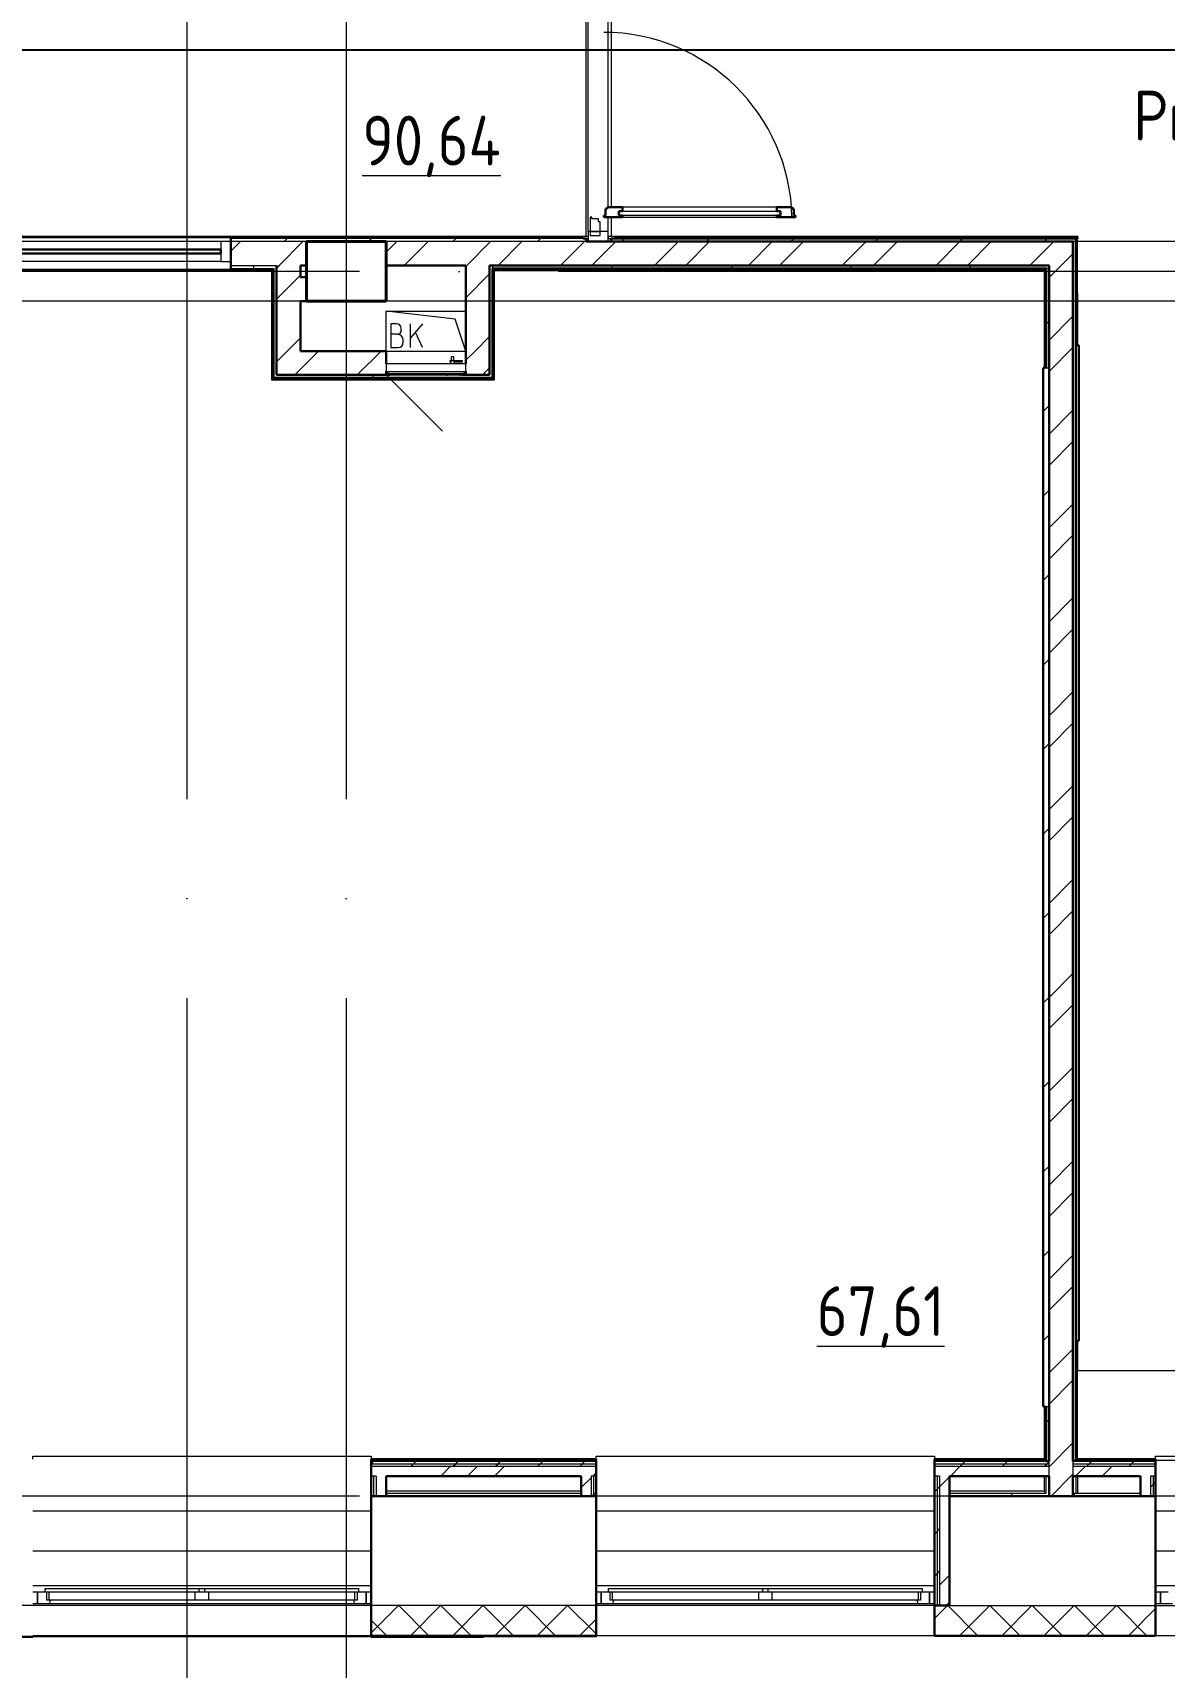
# Model space of a CAD drawing. Header units: millimetres. Extents: x -259793 to 1187961, y -549744 to 43070.
# Drawn here: x 267371 to 273055, y -18624 to -10415 of the extents above; entities that cross this region are included whole.
import ezdxf

# ---------------------------------------------------------------- set-up
doc = ezdxf.new("R2010")
doc.units = ezdxf.units.MM
doc.linetypes.add('ADSK_Линия сетки', pattern=[25, 20, -2.5, 0, -2.5])
doc.linetypes.add('ADSK_Сверху', pattern=[450, 300, -150])
for name, color, linetype, lineweight in [('_ Окна', 7, 'Continuous', 9), ('Аннотация', 7, 'Continuous', 18), ('Витраж', 7, 'Continuous', 9), ('Двери', 252, 'Continuous', 9), ('Линии', 7, 'Continuous', 9), ('лс', 5, 'Continuous', 30), ('Марки помещений', 252, 'Continuous', 20), ('Несущие колонны', 252, 'Continuous', 18), ('Оборудование', 8, 'Continuous', 18), ('Ограждение', 252, 'Continuous', 9), ('Окна', 252, 'Continuous', 9), ('Оси', 252, 'Continuous', 9), ('Перекрытие', 252, 'Continuous', 18), ('Стены внутренние', 7, 'Continuous', 18), ('Стены наружные', 7, 'Continuous', 18), ('Стены разрез', 7, 'Continuous', 30), ('Стены штриховка', 7, 'Continuous', 9)]:
    doc.layers.add(name, color=color, linetype=linetype, lineweight=lineweight)
doc.layers.add('Двери открывание', color=7, linetype='Continuous', lineweight=9, true_color=0xc0c0c0)
doc.styles.add('GOST Common_2', font='', dxfattribs={"width": 0.9, "height": 250})
doc.styles.get('GOST Common_2').set_extended_font_data('GOST type B')

# ---------------------------------------------------------------- blocks, each defined once
blk = doc.blocks.new('3 этаж')
at = {"color": 251, "lineweight": 18, "true_color": 0x636466}
for p, q in [((269492.5, -11854.3), (269145.8, -11813.4)), ((269145.8, -12013.4), (269145.8, -11813.4)), ((269145.8, -11813.4), (269545.8, -11813.4)), ((269199, -11876.2), (269169, -11876.2)), ((269169, -11876.2), (269169, -11996.2)), ((269222.4, -11909.6), (269222.4, -11899.6)), ((269329, -11876.2), (269269, -11947.7)), ((269269, -11996.2), (269269, -11876.2)), ((269545.8, -12013.4), (269492.5, -11854.3)), ((269202.4, -11929.6), (269169, -11929.6)), ((269232.4, -11969.6), (269232.4, -11959.6)), ((269329, -11996.2), (269293.1, -11919.1)), ((269169, -11996.2), (269205.7, -11996.2))]:
    blk.add_line(p, q, dxfattribs=at)
for centre, radius, start, end in [((269199, -11899.6), 23.3, 0, 90), ((269202.4, -11909.6), 20, 270, 0), ((269202.4, -11959.6), 30, 0, 90), ((269205.7, -11969.6), 26.7, 270, 0)]:
    blk.add_arc(centre, radius, start, end, dxfattribs=at)
at = {"layer": '_ Окна', "color": 251, "true_color": 0x636466}
for p, q in [((267395.8, -18245.4), (267370.8, -18245.4)), ((267370.8, -18303.4), (267395.8, -18303.4)), ((267395.8, -18303.4), (267395.8, -18245.4)), ((269070.8, -18245.4), (269045.8, -18245.4)), ((269045.8, -18245.4), (269045.8, -18303.4)), ((269045.8, -18303.4), (269070.8, -18303.4)), ((270225.8, -18245.4), (270200.8, -18245.4)), ((270200.8, -18303.4), (270225.8, -18303.4)), ((270225.8, -18303.4), (270225.8, -18245.4)), ((271900.8, -18245.4), (271875.8, -18245.4)), ((271875.8, -18245.4), (271875.8, -18303.4)), ((271875.8, -18303.4), (271900.8, -18303.4)), ((273035.8, -18245.4), (273010.8, -18245.4)), ((273010.8, -18303.4), (273035.8, -18303.4)), ((273035.8, -18303.4), (273035.8, -18245.4))]:
    blk.add_line(p, q, dxfattribs=at)
at = {"layer": '_ Окна', "color": 251, "lineweight": 18, "true_color": 0x636466}
for p, q in [((267433.8, -18245.4), (267395.8, -18245.4)), ((267395.8, -18245.4), (267395.8, -18303.4)), ((267395.8, -18303.4), (267455.2, -18303.4)), ((267441.8, -18286.4), (267441.8, -18245.4)), ((267453.8, -18286.4), (267441.8, -18286.4)), ((267455.2, -18303.4), (267459.8, -18286.4)), ((268981.8, -18286.4), (268986.3, -18303.4)), ((268986.3, -18303.4), (269045.8, -18303.4)), ((268999.8, -18286.4), (268987.8, -18286.4)), ((268999.8, -18245.4), (268999.8, -18286.4)), ((269045.8, -18245.4), (269007.8, -18245.4)), ((269045.8, -18303.4), (269045.8, -18245.4)), ((270263.8, -18245.4), (270225.8, -18245.4)), ((270225.8, -18245.4), (270225.8, -18303.4)), ((270225.8, -18303.4), (270285.2, -18303.4)), ((270271.8, -18286.4), (270271.8, -18245.4)), ((270283.8, -18286.4), (270271.8, -18286.4)), ((270285.2, -18303.4), (270289.8, -18286.4)), ((271811.8, -18286.4), (271816.3, -18303.4)), ((271816.3, -18303.4), (271875.8, -18303.4)), ((271829.8, -18286.4), (271817.8, -18286.4)), ((271829.8, -18245.4), (271829.8, -18286.4)), ((271875.8, -18245.4), (271837.8, -18245.4)), ((271875.8, -18303.4), (271875.8, -18245.4)), ((273073.8, -18245.4), (273035.8, -18245.4)), ((273035.8, -18245.4), (273035.8, -18303.4)), ((273035.8, -18303.4), (273095.2, -18303.4))]:
    blk.add_line(p, q, dxfattribs=at)
at = {"layer": 'Витраж', "color": 251, "true_color": 0x636466}
for p, q in [((270160.8, -11413.4), (270160.8, -9408.4)), ((270260.8, -11291.4), (270260.8, -9535.4)), ((270260.8, -11413.4), (270260.8, -11341.4)), ((268315.8, -11463.4), (267215.8, -11463.4)), ((268315.8, -11563.4), (267215.8, -11563.4))]:
    blk.add_line(p, q, dxfattribs=at)
at = {"layer": 'Витраж', "color": 251, "lineweight": 18, "true_color": 0x636466, "extrusion": (0, 0, -1)}
for p, q in [((268365.8, -11463.4), (268315.8, -11463.4)), ((268315.8, -11463.4), (268315.8, -11563.4)), ((268365.8, -11563.4), (268365.8, -11463.4)), ((270160.8, -11413.4), (270160.8, -11463.4)), ((270170.8, -11413.4), (270160.8, -11413.4)), ((270160.8, -11463.4), (270260.8, -11463.4)), ((270260.8, -11413.4), (270220.8, -11413.4)), ((270260.8, -11463.4), (270260.8, -11413.4)), ((268315.8, -11563.4), (268365.8, -11563.4))]:
    blk.add_line(p, q, dxfattribs=at)
at = {"layer": 'Двери', "color": 251, "lineweight": 30, "true_color": 0x636466}
for p, q in [((270247.8, -11299.4), (270247.8, -11333.4)), ((270256.8, -11299.4), (270247.8, -11299.4)), ((270332.8, -11291.4), (270256.8, -11291.4)), ((270256.8, -11291.4), (270256.8, -11299.4)), ((270332.8, -11311.4), (270314.8, -11311.4)), ((270314.8, -11311.4), (270314.8, -11332.4)), ((270332.8, -11291.4), (270332.8, -11311.4)), ((271184.8, -11291.4), (271108.8, -11291.4)), ((271108.8, -11291.4), (271108.8, -11311.4)), ((271108.8, -11311.4), (271126.8, -11311.4)), ((271126.8, -11311.4), (271126.8, -11332.4)), ((271184.8, -11299.4), (271184.8, -11291.4)), ((271193.8, -11299.4), (271184.8, -11299.4)), ((271193.8, -11333.4), (271193.8, -11299.4)), ((270247.8, -11333.4), (270238.8, -11333.4)), ((270238.8, -11333.4), (270238.8, -11341.4)), ((270238.8, -11341.4), (270332.8, -11341.4)), ((270314.8, -11332.4), (270332.8, -11332.4)), ((270332.8, -11332.4), (270332.8, -11341.4)), ((271108.8, -11332.4), (271108.8, -11341.4)), ((271126.8, -11332.4), (271108.8, -11332.4)), ((271108.8, -11341.4), (271202.8, -11341.4)), ((271202.8, -11333.4), (271193.8, -11333.4)), ((271202.8, -11341.4), (271202.8, -11333.4))]:
    blk.add_line(p, q, dxfattribs=at)
at = {"layer": 'Двери', "color": 251, "true_color": 0x636466}
for p, q in [((270314.8, -11311.4), (271126.8, -11311.4)), ((270314.8, -11332.4), (270314.8, -11311.4)), ((271108.8, -11291.4), (270332.8, -11291.4)), ((271126.8, -11311.4), (271126.8, -11332.4)), ((270178.8, -11341.4), (270170.8, -11341.4)), ((270170.8, -11341.4), (270170.8, -11413.4)), ((270178.8, -11350.4), (270178.8, -11341.4)), ((270212.8, -11350.4), (270178.8, -11350.4)), ((270212.8, -11364.4), (270212.8, -11350.4)), ((270220.8, -11364.4), (270212.8, -11364.4)), ((270220.8, -11413.4), (270220.8, -11364.4)), ((271126.8, -11332.4), (270314.8, -11332.4)), ((270332.8, -11341.4), (271108.8, -11341.4)), ((270220.8, -11413.4), (270170.8, -11413.4)), ((270170.8, -11413.4), (270170.8, -11433.4)), ((270170.8, -11413.4), (270220.8, -11413.4)), ((270170.8, -11433.4), (270220.8, -11433.4)), ((270220.8, -11433.4), (270220.8, -11413.4))]:
    blk.add_line(p, q, dxfattribs=at)
at = {"layer": 'Двери открывание', "color": 251, "true_color": 0x636466}
blk.add_arc((270238.8, -11359.4), 946, 1.09026, 90, dxfattribs=at)
at = {"layer": 'Линии', "color": 251, "linetype": 'ADSK_Сверху', "ltscale": 200, "true_color": 0x636466}
for p, q in [((294550.8, -11463.4), (261340.8, -11463.4)), ((294550.8, -11763.4), (261340.8, -11763.4))]:
    blk.add_line(p, q, dxfattribs=at)
at = {"layer": 'Несущие колонны', "color": 251, "lineweight": 40, "true_color": 0x636466}
for p, q in [((268745.8, -11463.4), (269145.8, -11463.4)), ((268745.8, -11763.4), (268745.8, -11463.4)), ((269145.8, -11463.4), (268745.8, -11463.4)), ((269145.8, -11463.4), (269145.8, -11763.4)), ((268745.8, -11583.4), (268745.8, -11763.4)), ((269145.8, -11763.4), (269145.8, -11583.4)), ((269145.8, -11763.4), (268745.8, -11763.4)), ((268745.8, -11763.4), (269145.8, -11763.4))]:
    blk.add_line(p, q, dxfattribs=at)
at = {"layer": 'Несущие колонны', "color": 251, "true_color": 0x636466}
for p, q in [((268745.8, -11463.4), (268745.8, -11583.4)), ((269145.8, -11583.4), (269145.8, -11463.4))]:
    blk.add_line(p, q, dxfattribs=at)
at = {"layer": 'Оборудование', "color": 251, "true_color": 0x636466}
for p, q in [((269474.5, -12063.1), (269466.2, -12063.1)), ((269466.2, -12063.1), (269466.2, -12068.1)), ((269469.6, -12062.5), (269469.6, -12078.4)), ((269488.9, -12062.5), (269469.6, -12062.5)), ((269473.2, -12060.6), (269471.2, -12062.5)), ((269473.2, -12043.1), (269473.2, -12060.6)), ((269485.4, -12043.1), (269473.2, -12043.1)), ((269485.4, -12060.6), (269473.2, -12060.6)), ((269529.9, -12063.1), (269484.1, -12063.1)), ((269485.4, -12060.6), (269485.4, -12043.1)), ((269487.3, -12062.5), (269485.4, -12060.6)), ((269488.9, -12078.4), (269488.9, -12062.5)), ((269529.9, -12068.1), (269529.9, -12063.1)), ((269145.8, -12078.4), (269145.8, -12114.8)), ((269545.8, -12078.4), (269145.8, -12078.4)), ((269145.8, -12133.4), (269428.6, -12416.3)), ((269146.7, -12115.7), (269544.9, -12115.7)), ((269152.8, -12115.7), (269152.8, -12125.5)), ((269153.7, -12126.4), (269537.8, -12126.4)), ((269164.8, -12128), (269164.8, -12133.4)), ((269164.8, -12133.4), (269526.8, -12133.4)), ((269449.3, -12133.4), (269449.3, -12135.4)), ((269449.3, -12135.4), (269453.3, -12135.4)), ((269513.8, -12135.4), (269453.3, -12135.4)), ((269466.2, -12068.1), (269474.5, -12068.1)), ((269484.1, -12068.1), (269529.9, -12068.1)), ((269513.8, -12135.4), (269517.8, -12135.4)), ((269517.8, -12135.4), (269517.8, -12133.4)), ((269526.8, -12133.4), (269526.8, -12128)), ((269538.8, -12125.5), (269538.8, -12115.7)), ((269545.8, -12114.8), (269545.8, -12078.4))]:
    blk.add_line(p, q, dxfattribs=at)
for points, knots in [([(269145.8, -12114.8), (269145.8, -12114.9), (269145.8, -12115.1), (269145.9, -12115.3), (269146, -12115.5), (269146.2, -12115.6), (269146.3, -12115.7), (269146.5, -12115.7), (269146.6, -12115.7), (269146.7, -12115.7)], [-1, -1, -1, -1, -0.833333, -0.666667, -0.5, -0.333333, -0.25, -0.166667, 0, 0, 0, 0]), ([(269152.8, -12125.5), (269152.8, -12125.6), (269152.8, -12125.7), (269152.9, -12126), (269153, -12126.1), (269153.1, -12126.2), (269153.3, -12126.3), (269153.4, -12126.4), (269153.5, -12126.4), (269153.7, -12126.4), (269153.7, -12126.4)], [-1, -1, -1, -1, -0.833333, -0.666667, -0.541667, -0.416667, -0.333333, -0.25, -0.166667, 0, 0, 0, 0]), ([(269163.2, -12126.4), (269163.4, -12126.4), (269163.6, -12126.5), (269163.8, -12126.6), (269164, -12126.6), (269164.2, -12126.8), (269164.3, -12126.9), (269164.5, -12127), (269164.6, -12127.2), (269164.7, -12127.4), (269164.8, -12127.6), (269164.8, -12127.8), (269164.8, -12128)], [-1, -1, -1, -1, -0.833333, -0.75, -0.666667, -0.583333, -0.5, -0.416667, -0.333333, -0.25, -0.166667, 0, 0, 0, 0]), ([(269526.8, -12128), (269526.8, -12127.8), (269526.8, -12127.6), (269526.9, -12127.4), (269527, -12127.2), (269527.1, -12127), (269527.2, -12126.9), (269527.4, -12126.8), (269527.5, -12126.6), (269527.7, -12126.6), (269528, -12126.5), (269528.2, -12126.4), (269528.3, -12126.4)], [0, 0, 0, 0, 0.166667, 0.25, 0.333333, 0.416667, 0.5, 0.583333, 0.666667, 0.75, 0.833333, 1, 1, 1, 1]), ([(269537.8, -12126.4), (269537.9, -12126.4), (269538, -12126.4), (269538.2, -12126.4), (269538.3, -12126.3), (269538.4, -12126.2), (269538.5, -12126.1), (269538.7, -12126), (269538.8, -12125.7), (269538.8, -12125.6), (269538.8, -12125.5)], [0, 0, 0, 0, 0.166667, 0.25, 0.333333, 0.416667, 0.541667, 0.666667, 0.833333, 1, 1, 1, 1]), ([(269544.9, -12115.7), (269544.9, -12115.7), (269545.1, -12115.7), (269545.2, -12115.7), (269545.4, -12115.6), (269545.5, -12115.5), (269545.7, -12115.3), (269545.8, -12115.1), (269545.8, -12114.9), (269545.8, -12114.8)], [0, 0, 0, 0, 0.166667, 0.25, 0.333333, 0.5, 0.666667, 0.833333, 1, 1, 1, 1])]:
    blk.add_open_spline(points, degree=3, knots=knots, dxfattribs=at)
at = {"layer": 'Ограждение', "color": 251, "true_color": 0x636466}
for p, q in [((270160.8, -11438.4), (264825.8, -11438.4)), ((270151.2, -11448.4), (270160.8, -11448.4)), ((270263.7, -11448.4), (270263.7, -11438.4)), ((272620.8, -11438.4), (270263.7, -11438.4)), ((270263.7, -11448.4), (270276.2, -11448.4)), ((272615.8, -11448.4), (272620.8, -11448.4)), ((272620.8, -11438.4), (272620.8, -11448.4)), ((264825.8, -11608.4), (268570.8, -11608.4)), ((268575.8, -11603.4), (268570.8, -11608.4)), ((268570.8, -11608.4), (268570.8, -12158.4)), ((269690.8, -11608.4), (269685.8, -11603.4)), ((269690.8, -12158.4), (269690.8, -11608.4)), ((269690.8, -11608.4), (272450.8, -11608.4)), ((272450.8, -11608.4), (272455.8, -11603.4)), ((272450.8, -11608.4), (272450.8, -12098.4)), ((272615.8, -11723.4), (272620.8, -11723.4)), ((272620.8, -11983.4), (272620.8, -11723.4)), ((268570.8, -12158.4), (268575.8, -12153.4)), ((268570.8, -12158.4), (269690.8, -12158.4)), ((269690.8, -12158.4), (269685.8, -12153.4)), ((272620.8, -17133.4), (272620.8, -16983.4)), ((272615.8, -17133.4), (280455.8, -17133.4)), ((272450.8, -17313.4), (272450.8, -17578.4)), ((267370.8, -17578.4), (267370.8, -17563.4)), ((267370.8, -17563.4), (269070.8, -17563.4)), ((269070.8, -17563.4), (269070.8, -17578.4)), ((270200.8, -17578.4), (270200.8, -17563.4)), ((270200.8, -17563.4), (271900.8, -17563.4)), ((271900.8, -17563.4), (271900.8, -17578.4)), ((273010.8, -17578.4), (273010.8, -17563.4)), ((273010.8, -17563.4), (274710.8, -17563.4)), ((273010.8, -17583.4), (274710.8, -17583.4)), ((272450.8, -17663.4), (272450.8, -17738.4)), ((272460.8, -17748.4), (272460.8, -17663.4)), ((272610.8, -17663.4), (272610.8, -17748.4)), ((272620.8, -17748.4), (272620.8, -17663.4)), ((270125.8, -17738.4), (269145.8, -17738.4)), ((272450.8, -17738.4), (271975.8, -17738.4)), ((272288.3, -17748.4), (272460.8, -17748.4)), ((272450.8, -17738.4), (272460.8, -17748.4)), ((267370.8, -17838.4), (269070.8, -17838.4)), ((270200.8, -17838.4), (271900.8, -17838.4)), ((273010.8, -17838.4), (274710.8, -17838.4)), ((267370.8, -18038.4), (269070.8, -18038.4)), ((270200.8, -18038.4), (271900.8, -18038.4)), ((273010.8, -18038.4), (274710.8, -18038.4)), ((267370.8, -18213.4), (269070.8, -18213.4)), ((270200.8, -18213.4), (271900.8, -18213.4)), ((273010.8, -18213.4), (274710.8, -18213.4))]:
    blk.add_line(p, q, dxfattribs=at)
at = {"layer": 'Окна', "color": 251, "true_color": 0x636466}
for p, q in [((267433.8, -18228.4), (268205.8, -18228.4)), ((267433.8, -18245.4), (267433.8, -18228.4)), ((268205.8, -18245.4), (267433.8, -18245.4)), ((267453.8, -18286.4), (267453.8, -18245.4)), ((268185.8, -18286.4), (267453.8, -18286.4)), ((267455.2, -18303.4), (268986.3, -18303.4)), ((268185.8, -18245.4), (268185.8, -18286.4)), ((268255.8, -18286.4), (268185.8, -18286.4)), ((268205.8, -18228.4), (268235.8, -18228.4)), ((268205.8, -18228.4), (268205.8, -18245.4)), ((268235.8, -18245.4), (268205.8, -18245.4)), ((268235.8, -18228.4), (269007.8, -18228.4)), ((268235.8, -18245.4), (268235.8, -18228.4)), ((269007.8, -18245.4), (268235.8, -18245.4)), ((268255.8, -18286.4), (268255.8, -18245.4)), ((268987.8, -18286.4), (268255.8, -18286.4)), ((268987.8, -18245.4), (268987.8, -18286.4)), ((269007.8, -18228.4), (269007.8, -18245.4)), ((270263.8, -18228.4), (271035.8, -18228.4)), ((270263.8, -18245.4), (270263.8, -18228.4)), ((271035.8, -18245.4), (270263.8, -18245.4)), ((270283.8, -18286.4), (270283.8, -18245.4)), ((271015.8, -18286.4), (270283.8, -18286.4)), ((270285.2, -18303.4), (271816.3, -18303.4)), ((271015.8, -18245.4), (271015.8, -18286.4)), ((271085.8, -18286.4), (271015.8, -18286.4)), ((271035.8, -18228.4), (271065.8, -18228.4)), ((271035.8, -18228.4), (271035.8, -18245.4)), ((271065.8, -18245.4), (271035.8, -18245.4)), ((271065.8, -18228.4), (271837.8, -18228.4)), ((271065.8, -18245.4), (271065.8, -18228.4)), ((271837.8, -18245.4), (271065.8, -18245.4)), ((271085.8, -18286.4), (271085.8, -18245.4)), ((271817.8, -18286.4), (271085.8, -18286.4)), ((271817.8, -18245.4), (271817.8, -18286.4)), ((271837.8, -18228.4), (271837.8, -18245.4))]:
    blk.add_line(p, q, dxfattribs=at)
at = {"layer": 'Оси', "color": 251, "linetype": 'ADSK_Линия сетки', "ltscale": 200, "true_color": 0x636466}
for p, q in [((268145.8, -263.4), (268145.8, -30119.6)), ((268945.8, -263.4), (268945.8, -31389.6)), ((314013.1, -11613.4), (237073.5, -11613.4)), ((314013.1, -17763.4), (237073.5, -17763.4))]:
    blk.add_line(p, q, dxfattribs=at)
at = {"layer": 'Перекрытие', "color": 251, "true_color": 0x636466}
for p, q in [((269145.8, -12013.4), (269145.8, -11813.4)), ((269145.8, -11813.4), (269545.8, -11813.4))]:
    blk.add_line(p, q, dxfattribs=at)
at = {"layer": 'Стены внутренние', "color": 251, "lineweight": 30, "true_color": 0x636466}
for p, q in [((269070.8, -17763.4), (269070.8, -18465.4)), ((270125.8, -17763.4), (269145.8, -17763.4)), ((270200.8, -18465.4), (270200.8, -17763.4)), ((272475.8, -17763.4), (271975.8, -17763.4)), ((271975.8, -17763.4), (271975.8, -18313.4)), ((272935.8, -17763.4), (272595.8, -17763.4)), ((273010.8, -18465.4), (273010.8, -17763.4)), ((271975.8, -18313.4), (271900.8, -18313.4)), ((271900.8, -18313.4), (271900.8, -18465.4)), ((269070.8, -18465.4), (270200.8, -18465.4)), ((271900.8, -18465.4), (273010.8, -18465.4))]:
    blk.add_line(p, q, dxfattribs=at)
at = {"layer": 'Стены внутренние', "color": 251, "true_color": 0x636466}
for p, q in [((271900.8, -18313.4), (266270.8, -18313.4)), ((271975.8, -18313.4), (280225.8, -18313.4)), ((269070.8, -18465.4), (267370.8, -18465.4)), ((271900.8, -18465.4), (270200.8, -18465.4)), ((274710.8, -18465.4), (273010.8, -18465.4))]:
    blk.add_line(p, q, dxfattribs=at)
at = {"layer": 'Стены внутренние', "color": 251, "linetype": 'Continuous', "lineweight": 9, "true_color": 0x636466}
for p, q in [((269147.3, -18463.4), (269070.8, -18387)), ((269072.8, -18448.5), (269207.8, -18313.4)), ((269359.4, -18463.4), (269209.4, -18313.4)), ((269269.9, -18463.4), (269419.9, -18313.4)), ((269571.5, -18463.4), (269421.5, -18313.4)), ((269482.1, -18463.4), (269632.1, -18313.4)), ((269783.7, -18463.4), (269633.7, -18313.4)), ((269694.2, -18463.4), (269844.2, -18313.4)), ((269995.8, -18463.4), (269845.8, -18313.4)), ((269906.3, -18463.4), (270056.3, -18313.4)), ((270198.8, -18454.3), (270057.9, -18313.4)), ((270118.5, -18463.4), (270200.8, -18381.1)), ((271900.8, -18378.2), (271965.5, -18313.4)), ((272117.1, -18463.4), (271967.1, -18313.4)), ((272027.7, -18463.4), (272177.7, -18313.4)), ((272329.2, -18463.4), (272179.2, -18313.4)), ((272239.8, -18463.4), (272389.8, -18313.4)), ((272541.4, -18463.4), (272391.4, -18313.4)), ((272451.9, -18463.4), (272601.9, -18313.4)), ((272753.5, -18463.4), (272603.5, -18313.4)), ((272664.1, -18463.4), (272814.1, -18313.4)), ((272965.6, -18463.4), (272815.6, -18313.4)), ((272876.2, -18463.4), (273010.8, -18328.9)), ((269070.8, -18453.3), (269072.8, -18453.3)), ((269106.3, -18465.4), (269105.2, -18463.4)), ((269692.9, -18465.4), (269691.7, -18463.4)), ((271905, -18463.4), (271900.8, -18459.2)), ((272508.5, -18465.4), (272507.4, -18463.4))]:
    blk.add_line(p, q, dxfattribs=at)
at = {"layer": 'Стены наружные', "color": 251, "true_color": 0x636466}
for p, q in [((270151.2, -11438.4), (270151.2, -9383.4)), ((270276.2, -9535.4), (270276.2, -11291.4)), ((270276.2, -11341.4), (270276.2, -11438.4)), ((264915.8, -11443.4), (268365.8, -11443.4)), ((268745.8, -11583.4), (268745.8, -11463.4)), ((269145.8, -11463.4), (269145.8, -11583.4)), ((268365.8, -11603.4), (264915.8, -11603.4)), ((269145.8, -12013.4), (269545.8, -12013.4)), ((269145.8, -17748.4), (270125.8, -17748.4)), ((271975.8, -17748.4), (272288.3, -17748.4)), ((272288.3, -17763.4), (272288.3, -17748.4)), ((272603.3, -17748.4), (272935.8, -17748.4)), ((272603.3, -17763.4), (272603.3, -17748.4)), ((270200.8, -18465.4), (270200.8, -18470.4)), ((269070.8, -18470.4), (267370.8, -18470.4)), ((270200.8, -18470.4), (269635.8, -18470.4))]:
    blk.add_line(p, q, dxfattribs=at)
at = {"layer": 'Стены наружные', "color": 251, "lineweight": 30, "true_color": 0x636466}
for p, q in [((268365.8, -11443.4), (268365.8, -11603.4)), ((270136.2, -11443.4), (268365.8, -11443.4)), ((268745.8, -11463.4), (269145.8, -11463.4)), ((270136.2, -11448.4), (270136.2, -11443.4)), ((270151.2, -11448.4), (270136.2, -11448.4)), ((270151.2, -11463.4), (270151.2, -11448.4)), ((270151.2, -11463.4), (272595.8, -11463.4)), ((270276.2, -11448.4), (270276.2, -11463.4)), ((270276.2, -11448.4), (272610.8, -11448.4)), ((272615.8, -11443.4), (270291.2, -11443.4)), ((270291.2, -11443.4), (270291.2, -11448.4)), ((272595.8, -11463.4), (272595.8, -17588.4)), ((272610.8, -11448.4), (272610.8, -17583.4)), ((272615.8, -11983.4), (272615.8, -11443.4)), ((268365.8, -11603.4), (268575.8, -11603.4)), ((268575.8, -11603.4), (268575.8, -12153.4)), ((268580.8, -11598.4), (268580.8, -12148.4)), ((268595.8, -12133.4), (268595.8, -11583.4)), ((268715.8, -11583.4), (268745.8, -11583.4)), ((268715.8, -11643.4), (268715.8, -11583.4)), ((268745.8, -11643.4), (268715.8, -11643.4)), ((268745.8, -11763.4), (268745.8, -11643.4)), ((269145.8, -11583.4), (269545.8, -11583.4)), ((269545.8, -11583.4), (269545.8, -12078.4)), ((269665.8, -11583.4), (272475.8, -11583.4)), ((269665.8, -12133.4), (269665.8, -11583.4)), ((269680.8, -12148.4), (269680.8, -11598.4)), ((269680.8, -11598.4), (272460.8, -11598.4)), ((269685.8, -12153.4), (269685.8, -11603.4)), ((269685.8, -11603.4), (272455.8, -11603.4)), ((272455.8, -11603.4), (272455.8, -12098.4)), ((272460.8, -11598.4), (272460.8, -12098.4)), ((272475.8, -17588.4), (272475.8, -11583.4)), ((268715.8, -12013.4), (268715.8, -11763.4)), ((268715.8, -11763.4), (268745.8, -11763.4)), ((272625.8, -11983.4), (272615.8, -11983.4)), ((272625.8, -16983.4), (272625.8, -11983.4)), ((269145.8, -12013.4), (268715.8, -12013.4)), ((269145.8, -12078.4), (269145.8, -12013.4)), ((268580.8, -12148.4), (269680.8, -12148.4)), ((269164.8, -12133.4), (268595.8, -12133.4)), ((269145.8, -12133.4), (269145.8, -12115.1)), ((269665.8, -12133.4), (269526.8, -12133.4)), ((269545.8, -12115.1), (269545.8, -12133.4)), ((272445.8, -12098.4), (272445.8, -17313.4)), ((272455.8, -12098.4), (272445.8, -12098.4)), ((268575.8, -12153.4), (269685.8, -12153.4)), ((272615.8, -16983.4), (272625.8, -16983.4)), ((272615.8, -17578.4), (272615.8, -16983.4)), ((272445.8, -17313.4), (272455.8, -17313.4)), ((272455.8, -17313.4), (272455.8, -17578.4)), ((272460.8, -17313.4), (272460.8, -17583.4)), ((270200.8, -17578.4), (269070.8, -17578.4)), ((269070.8, -17578.4), (269070.8, -17763.4)), ((270200.8, -17763.4), (270200.8, -17578.4)), ((271900.8, -17578.4), (271900.8, -18313.4)), ((272455.8, -17578.4), (271900.8, -17578.4)), ((272460.8, -17583.4), (272455.8, -17583.4)), ((272460.8, -17588.4), (272475.8, -17588.4)), ((272475.8, -17588.4), (272460.8, -17588.4)), ((273010.8, -17578.4), (272615.8, -17578.4)), ((273010.8, -17763.4), (273010.8, -17578.4)), ((269145.8, -17663.4), (270125.8, -17663.4)), ((269145.8, -17763.4), (269145.8, -17663.4)), ((270125.8, -17663.4), (270125.8, -17763.4)), ((271975.8, -17663.4), (272475.8, -17663.4)), ((271975.8, -17763.4), (271975.8, -17663.4)), ((272475.8, -17663.4), (272475.8, -17763.4)), ((272595.8, -17763.4), (272595.8, -17663.4)), ((272595.8, -17663.4), (272935.8, -17663.4)), ((272935.8, -17663.4), (272935.8, -17763.4)), ((269070.8, -17763.4), (269145.8, -17763.4)), ((270125.8, -17763.4), (270200.8, -17763.4)), ((272475.8, -17763.4), (272595.8, -17763.4)), ((272935.8, -17763.4), (273010.8, -17763.4)), ((267370.8, -18465.4), (267370.8, -18470.4)), ((269070.8, -18465.4), (269070.8, -18470.4)), ((269635.8, -18465.4), (269635.8, -18470.4)), ((266860.8, -18470.4), (267370.8, -18470.4)), ((269635.8, -18470.4), (269070.8, -18470.4))]:
    blk.add_line(p, q, dxfattribs=at)
at = {"layer": 'Стены наружные', "color": 251, "linetype": 'Continuous', "lineweight": 9, "true_color": 0x636466}
for p, q in [((268365.8, -11448), (268370.4, -11443.4)), ((268365.8, -11511.5), (268413.8, -11463.4)), ((268436.1, -11448.4), (268441.1, -11443.4)), ((268506.8, -11448.4), (268511.8, -11443.4)), ((268577.5, -11448.4), (268582.5, -11443.4)), ((268608.1, -11583.4), (268728.1, -11463.4)), ((268633.2, -11463.4), (268648.2, -11448.4)), ((268648.2, -11448.4), (268653.2, -11443.4)), ((268718.9, -11448.4), (268723.9, -11443.4)), ((268789.6, -11448.4), (268794.6, -11443.4)), ((268860.3, -11448.4), (268865.3, -11443.4)), ((268931, -11448.4), (268936, -11443.4)), ((269001.7, -11448.4), (269006.7, -11443.4)), ((269057.5, -11463.4), (269072.5, -11448.4)), ((269072.5, -11448.4), (269077.5, -11443.4)), ((269143.2, -11448.4), (269148.2, -11443.4)), ((269145.8, -11517.3), (269199.6, -11463.4)), ((269213.9, -11448.4), (269218.9, -11443.4)), ((269236.7, -11583.4), (269356.7, -11463.4)), ((269284.6, -11448.4), (269289.6, -11443.4)), ((269355.3, -11448.4), (269360.3, -11443.4)), ((269426, -11448.4), (269431, -11443.4)), ((269481.7, -11463.4), (269496.7, -11448.4)), ((269496.7, -11448.4), (269501.7, -11443.4)), ((269551.1, -11583.4), (269671.1, -11463.4)), ((269567.4, -11448.4), (269572.4, -11443.4)), ((269638.1, -11448.4), (269643.1, -11443.4)), ((269708.2, -11583.4), (269828.2, -11463.4)), ((269708.9, -11448.4), (269713.9, -11443.4)), ((269779.6, -11448.4), (269784.6, -11443.4)), ((269850.3, -11448.4), (269855.3, -11443.4)), ((269906, -11463.4), (269921, -11448.4)), ((269921, -11448.4), (269926, -11443.4)), ((269991.7, -11448.4), (269996.7, -11443.4)), ((270022.5, -11583.4), (270142.5, -11463.4)), ((270062.4, -11448.4), (270067.4, -11443.4)), ((270133.1, -11448.4), (270136.2, -11445.4)), ((270179.7, -11583.4), (270299.7, -11463.4)), ((270330.3, -11463.4), (270345.3, -11448.4)), ((270345.3, -11448.4), (270350.3, -11443.4)), ((270416, -11448.4), (270421, -11443.4)), ((270486.7, -11448.4), (270491.7, -11443.4)), ((270494, -11583.4), (270614, -11463.4)), ((270557.4, -11448.4), (270562.4, -11443.4)), ((270628.1, -11448.4), (270633.1, -11443.4)), ((270651.1, -11583.4), (270771.1, -11463.4)), ((270698.8, -11448.4), (270703.8, -11443.4)), ((270754.5, -11463.4), (270769.5, -11448.4)), ((270769.5, -11448.4), (270774.5, -11443.4)), ((270840.2, -11448.4), (270845.2, -11443.4)), ((270910.9, -11448.4), (270915.9, -11443.4)), ((270965.4, -11583.4), (271085.4, -11463.4)), ((270981.6, -11448.4), (270986.6, -11443.4)), ((271052.4, -11448.4), (271057.4, -11443.4)), ((271122.6, -11583.4), (271242.6, -11463.4)), ((271123.1, -11448.4), (271128.1, -11443.4)), ((271178.8, -11463.4), (271193.8, -11448.4)), ((271193.8, -11448.4), (271198.8, -11443.4)), ((271264.5, -11448.4), (271269.5, -11443.4)), ((271335.2, -11448.4), (271340.2, -11443.4)), ((271405.9, -11448.4), (271410.9, -11443.4)), ((271436.9, -11583.4), (271556.9, -11463.4)), ((271476.6, -11448.4), (271481.6, -11443.4)), ((271547.3, -11448.4), (271552.3, -11443.4)), ((271594.1, -11583.4), (271714.1, -11463.4)), ((271603, -11463.4), (271618, -11448.4)), ((271618, -11448.4), (271623, -11443.4)), ((271688.8, -11448.4), (271693.8, -11443.4)), ((271759.5, -11448.4), (271764.5, -11443.4)), ((271830.2, -11448.4), (271835.2, -11443.4)), ((271900.9, -11448.4), (271905.9, -11443.4)), ((271908.4, -11583.4), (272028.4, -11463.4)), ((271971.6, -11448.4), (271976.6, -11443.4)), ((272027.3, -11463.4), (272042.3, -11448.4)), ((272042.3, -11448.4), (272047.3, -11443.4)), ((272065.5, -11583.4), (272185.5, -11463.4)), ((272113, -11448.4), (272118, -11443.4)), ((272183.7, -11448.4), (272188.7, -11443.4)), ((272254.4, -11448.4), (272259.4, -11443.4)), ((272325.1, -11448.4), (272330.1, -11443.4)), ((272379.8, -11583.4), (272499.8, -11463.4)), ((272395.9, -11448.4), (272400.9, -11443.4)), ((272451.6, -11463.4), (272466.6, -11448.4)), ((272466.6, -11448.4), (272471.6, -11443.4)), ((272537.3, -11448.4), (272542.3, -11443.4)), ((272608, -11448.4), (272610.8, -11445.7)), ((272610.8, -11445.7), (272613, -11443.4)), ((272537, -11583.4), (272595.8, -11524.7)), ((272610.8, -11516.4), (272615.8, -11511.4)), ((268422.5, -11603.4), (268427.5, -11598.4)), ((268481.8, -11598.4), (268481.8, -11583.4)), ((268493.2, -11603.4), (268498.2, -11598.4)), ((268563.9, -11603.4), (268568.9, -11598.4)), ((268595.8, -11595.8), (268608.1, -11583.4)), ((268595.8, -11752.9), (268705.3, -11643.4)), ((268705.3, -11643.4), (268715.8, -11632.9)), ((269545.8, -11588.7), (269551.1, -11583.4)), ((269545.8, -11745.9), (269665.8, -11625.9)), ((269680.8, -11617.9), (269685.8, -11612.9)), ((269681.8, -11598.4), (269681.8, -11583.4)), ((269695.3, -11603.4), (269700.3, -11598.4)), ((269766, -11603.4), (269771, -11598.4)), ((269836.7, -11603.4), (269841.7, -11598.4)), ((269907.4, -11603.4), (269912.4, -11598.4)), ((269978.1, -11603.4), (269983.1, -11598.4)), ((270048.8, -11603.4), (270053.8, -11598.4)), ((270119.5, -11603.4), (270124.5, -11598.4)), ((270190.3, -11603.4), (270195.3, -11598.4)), ((270261, -11603.4), (270266, -11598.4)), ((270281.8, -11598.4), (270281.8, -11583.4)), ((270331.7, -11603.4), (270336.7, -11598.4)), ((270402.4, -11603.4), (270407.4, -11598.4)), ((270473.1, -11603.4), (270478.1, -11598.4)), ((270543.8, -11603.4), (270548.8, -11598.4)), ((270614.5, -11603.4), (270619.5, -11598.4)), ((270685.2, -11603.4), (270690.2, -11598.4)), ((270755.9, -11603.4), (270760.9, -11598.4)), ((270826.6, -11603.4), (270831.6, -11598.4)), ((270881.8, -11598.4), (270881.8, -11583.4)), ((270897.4, -11603.4), (270902.4, -11598.4)), ((270968.1, -11603.4), (270973.1, -11598.4)), ((271038.8, -11603.4), (271043.8, -11598.4)), ((271109.5, -11603.4), (271114.5, -11598.4)), ((271180.2, -11603.4), (271185.2, -11598.4)), ((271250.9, -11603.4), (271255.9, -11598.4)), ((271321.6, -11603.4), (271326.6, -11598.4)), ((271392.3, -11603.4), (271397.3, -11598.4)), ((271463, -11603.4), (271468, -11598.4)), ((271481.8, -11598.4), (271481.8, -11583.4)), ((271533.8, -11603.4), (271538.8, -11598.4)), ((271604.5, -11603.4), (271609.5, -11598.4)), ((271675.2, -11603.4), (271680.2, -11598.4)), ((271745.9, -11603.4), (271750.9, -11598.4)), ((271816.6, -11603.4), (271821.6, -11598.4)), ((271887.3, -11603.4), (271892.3, -11598.4)), ((271958, -11603.4), (271963, -11598.4)), ((272028.7, -11603.4), (272033.7, -11598.4)), ((272081.8, -11598.4), (272081.8, -11583.4)), ((272099.4, -11603.4), (272104.4, -11598.4)), ((272170.1, -11603.4), (272175.1, -11598.4)), ((272240.9, -11603.4), (272245.9, -11598.4)), ((272311.6, -11603.4), (272316.6, -11598.4)), ((272382.3, -11603.4), (272387.3, -11598.4)), ((272453, -11603.4), (272458, -11598.4)), ((272475.8, -11644.7), (272537, -11583.4)), ((272610.8, -11587.1), (272615.8, -11582.1)), ((272610.8, -11657.8), (272615.8, -11652.8)), ((268575.8, -11662.3), (268580.8, -11657.3)), ((268575.8, -11733), (268580.8, -11728)), ((269680.8, -11688.7), (269685.8, -11683.7)), ((272455.8, -11671.4), (272460.8, -11666.4)), ((272455.8, -11742.1), (272460.8, -11737.1)), ((272610.8, -11728.5), (272615.8, -11723.5)), ((268575.8, -11803.7), (268580.8, -11798.7)), ((269680.8, -11759.4), (269685.8, -11754.4)), ((272455.8, -11812.8), (272460.8, -11807.8)), ((272610.8, -11799.2), (272615.8, -11794.2)), ((268575.8, -11874.4), (268580.8, -11869.4)), ((269680.8, -11830.1), (269685.8, -11825.1)), ((269680.8, -11900.8), (269685.8, -11895.8)), ((272455.8, -11883.5), (272460.8, -11878.5)), ((272460.8, -11878.5), (272475.8, -11863.5)), ((272475.8, -11959), (272595.8, -11839)), ((272610.8, -11869.9), (272615.8, -11864.9)), ((268575.8, -11945.1), (268580.8, -11940.1)), ((268595.8, -12067.3), (268715.8, -11947.3)), ((269592.5, -12013.4), (269665.8, -11940.2)), ((269680.8, -11971.5), (269685.8, -11966.5)), ((272455.8, -11954.2), (272460.8, -11949.2)), ((272610.8, -11940.6), (272615.8, -11935.6)), ((268575.8, -12015.8), (268580.8, -12010.8)), ((268715.8, -12104.4), (268806.7, -12013.4)), ((269001.1, -12133.4), (269121.1, -12013.4)), ((269545.8, -12060.2), (269592.5, -12013.4)), ((269680.8, -12042.2), (269685.8, -12037.2)), ((272455.8, -12024.9), (272460.8, -12019.9)), ((272475.8, -12116.1), (272595.8, -11996.1)), ((268575.8, -12086.5), (268580.8, -12081.5)), ((268580.8, -12152.3), (268584.6, -12148.4)), ((268650.3, -12153.4), (268655.3, -12148.4)), ((268686.7, -12133.4), (268715.8, -12104.4)), ((268721, -12153.4), (268726, -12148.4)), ((268791.7, -12153.4), (268796.7, -12148.4)), ((268862.4, -12153.4), (268867.4, -12148.4)), ((268933.1, -12153.4), (268938.1, -12148.4)), ((269003.9, -12153.4), (269008.9, -12148.4)), ((269074.6, -12153.4), (269079.6, -12148.4)), ((269081.8, -12148.4), (269081.8, -12133.4)), ((269145.3, -12153.4), (269150.3, -12148.4)), ((269216, -12153.4), (269221, -12148.4)), ((269286.7, -12153.4), (269291.7, -12148.4)), ((269357.4, -12153.4), (269362.4, -12148.4)), ((269428.1, -12153.4), (269433.1, -12148.4)), ((269498.8, -12153.4), (269503.8, -12148.4)), ((269569.5, -12153.4), (269574.5, -12148.4)), ((269629.7, -12133.4), (269665.8, -12097.3)), ((269640.3, -12153.4), (269645.3, -12148.4)), ((269680.8, -12112.9), (269685.8, -12107.9)), ((272455.8, -12095.6), (272460.8, -12090.6)), ((268579.6, -12153.4), (268580.8, -12152.3)), ((272445.8, -12317.8), (272475.8, -12287.8)), ((272475.8, -12430.4), (272595.8, -12310.4)), ((272475.8, -12587.6), (272595.8, -12467.6)), ((272445.8, -12742), (272475.8, -12712)), ((272475.8, -12901.9), (272595.8, -12781.9)), ((272475.8, -13059), (272595.8, -12939)), ((272445.8, -13166.3), (272475.8, -13136.3)), ((272475.8, -13373.3), (272595.8, -13253.3)), ((272475.8, -13530.5), (272595.8, -13410.5)), ((272445.8, -13590.6), (272475.8, -13560.6)), ((272475.8, -13844.8), (272595.8, -13724.8)), ((272475.8, -14002), (272595.8, -13882)), ((272445.8, -14014.8), (272475.8, -13984.8)), ((272475.8, -14316.3), (272595.8, -14196.3)), ((272475.8, -14473.4), (272595.8, -14353.4)), ((272445.8, -14439.1), (272475.8, -14409.1)), ((272475.8, -14787.7), (272595.8, -14667.7)), ((272445.8, -14863.3), (272475.8, -14833.3)), ((272475.8, -14944.9), (272595.8, -14824.9)), ((272475.8, -15259.2), (272595.8, -15139.2)), ((272445.8, -15287.6), (272475.8, -15257.6)), ((272475.8, -15416.4), (272595.8, -15296.4)), ((272475.8, -15730.7), (272595.8, -15610.7)), ((272445.8, -15711.9), (272475.8, -15681.9)), ((272475.8, -15887.8), (272595.8, -15767.8)), ((272475.8, -16202.1), (272595.8, -16082.1)), ((272445.8, -16136.1), (272475.8, -16106.1)), ((272475.8, -16359.3), (272595.8, -16239.3)), ((272445.8, -16560.4), (272475.8, -16530.4)), ((272475.8, -16673.6), (272595.8, -16553.6)), ((272475.8, -16830.7), (272595.8, -16710.7)), ((272445.8, -16984.7), (272475.8, -16954.7)), ((272475.8, -17145.1), (272595.8, -17025.1)), ((272610.8, -17031.8), (272615.8, -17026.8)), ((272610.8, -17102.5), (272615.8, -17097.5)), ((272475.8, -17302.2), (272595.8, -17182.2)), ((272610.8, -17173.2), (272615.8, -17168.2)), ((272610.8, -17243.9), (272615.8, -17238.9)), ((272610.8, -17314.6), (272615.8, -17309.6)), ((272455.8, -17328.2), (272460.8, -17323.2)), ((272455.8, -17398.9), (272460.8, -17393.9)), ((272460.8, -17393.9), (272475.8, -17378.9)), ((272610.8, -17385.4), (272615.8, -17380.4)), ((272455.8, -17469.6), (272460.8, -17464.6)), ((272610.8, -17456.1), (272615.8, -17451.1)), ((272455.8, -17540.4), (272460.8, -17535.4)), ((272475.8, -17616.5), (272595.8, -17496.5)), ((272610.8, -17526.8), (272615.8, -17521.8)), ((269070.8, -17602), (269071.8, -17600.9)), ((269071.8, -17600.9), (269084.3, -17588.4)), ((269089.3, -17583.4), (269094.3, -17578.4)), ((269160, -17583.4), (269165, -17578.4)), ((269230.7, -17583.4), (269235.7, -17578.4)), ((269271.4, -17613.4), (269283.9, -17600.9)), ((269283.9, -17600.9), (269296.4, -17588.4)), ((269296.4, -17588.4), (269301.4, -17583.4)), ((269301.4, -17583.4), (269306.4, -17578.4)), ((269372.1, -17583.4), (269377.1, -17578.4)), ((269420.2, -17663.4), (269470.2, -17613.4)), ((269442.8, -17583.4), (269447.8, -17578.4)), ((269483.6, -17613.4), (269496.1, -17600.9)), ((269496.1, -17600.9), (269508.6, -17588.4)), ((269513.6, -17583.4), (269518.6, -17578.4)), ((269555.2, -17663.4), (269605.2, -17613.4)), ((269584.3, -17583.4), (269589.3, -17578.4)), ((269655, -17583.4), (269660, -17578.4)), ((269690.1, -17663.4), (269740.1, -17613.4)), ((269695.7, -17613.4), (269708.2, -17600.9)), ((269708.2, -17600.9), (269720.7, -17588.4)), ((269720.7, -17588.4), (269725.7, -17583.4)), ((269725.7, -17583.4), (269730.7, -17578.4)), ((269796.4, -17583.4), (269801.4, -17578.4)), ((269867.1, -17583.4), (269872.1, -17578.4)), ((269907.8, -17613.4), (269920.3, -17600.9)), ((269920.3, -17600.9), (269932.8, -17588.4)), ((269937.8, -17583.4), (269942.8, -17578.4)), ((270008.5, -17583.4), (270013.5, -17578.4)), ((270079.2, -17583.4), (270084.2, -17578.4)), ((270119.9, -17613.4), (270132.4, -17600.9)), ((270132.4, -17600.9), (270144.9, -17588.4)), ((270144.9, -17588.4), (270149.9, -17583.4)), ((270149.9, -17583.4), (270154.9, -17578.4)), ((270183.6, -17663.4), (270200.8, -17646.2)), ((271917.7, -17583.4), (271922.7, -17578.4)), ((271980.1, -17663.4), (272030.1, -17613.4)), ((271988.4, -17583.4), (271993.4, -17578.4)), ((272029.1, -17613.4), (272041.6, -17600.9)), ((272041.6, -17600.9), (272054.1, -17588.4)), ((272059.1, -17583.4), (272064.1, -17578.4)), ((272129.8, -17583.4), (272134.8, -17578.4)), ((272200.6, -17583.4), (272205.6, -17578.4)), ((272241.3, -17613.4), (272253.8, -17600.9)), ((272253.8, -17600.9), (272266.3, -17588.4)), ((272266.3, -17588.4), (272271.3, -17583.4)), ((272271.3, -17583.4), (272276.3, -17578.4)), ((272342, -17583.4), (272347, -17578.4)), ((272412.7, -17583.4), (272417.7, -17578.4)), ((272453.4, -17613.4), (272465.9, -17600.9)), ((272465.9, -17600.9), (272475.8, -17591.1)), ((272608.5, -17663.4), (272658.5, -17613.4)), ((272624.8, -17583.4), (272629.8, -17578.4)), ((272665.5, -17613.4), (272678, -17600.9)), ((272678, -17600.9), (272690.5, -17588.4)), ((272690.5, -17588.4), (272695.5, -17583.4)), ((272695.5, -17583.4), (272700.5, -17578.4)), ((272743.4, -17663.4), (272793.4, -17613.4)), ((272766.2, -17583.4), (272771.2, -17578.4)), ((272837, -17583.4), (272842, -17578.4)), ((272877.7, -17613.4), (272890.2, -17600.9)), ((272890.2, -17600.9), (272902.7, -17588.4)), ((272907.7, -17583.4), (272912.7, -17578.4)), ((272978.4, -17583.4), (272983.4, -17578.4)), ((270125.8, -17721.2), (270175.8, -17671.2)), ((271900.8, -17741.8), (271913.3, -17729.3)), ((271913.3, -17729.3), (271925.8, -17716.8)), ((271925.8, -17717.7), (271975.8, -17667.7)), ((272473.5, -17663.4), (272475.8, -17661.2)), ((272486, -17763.4), (272595.8, -17653.7)), ((272985.8, -17717.5), (272998.3, -17705)), ((272998.3, -17705), (273010.8, -17692.5)), ((270182.1, -17763.4), (270188.3, -17757.2)), ((270188.3, -17757.2), (270200.8, -17744.7)), ((271900.8, -17953.9), (271913.3, -17941.4)), ((271913.3, -17941.4), (271925.8, -17928.9)), ((271900.8, -18166.1), (271913.3, -18153.6)), ((271913.3, -18153.6), (271925.8, -18141.1)), ((271925.8, -18211.2), (271975.8, -18161.2)), ((271958.5, -18313.4), (271975.8, -18296.1)), ((269107.8, -18468.1), (269106.3, -18465.4))]:
    blk.add_line(p, q, dxfattribs=at)
at = {"layer": 'Стены разрез', "color": 251, "true_color": 0x636466}
for p, q in [((268315.8, -11503.4), (267215.8, -11503.4)), ((267215.8, -11523.4), (268315.8, -11523.4)), ((268315.8, -11523.4), (268315.8, -11503.4))]:
    blk.add_line(p, q, dxfattribs=at)
at = {"layer": 'Стены штриховка', "color": 251, "true_color": 0x636466}
for p, q in [((270136.2, -11448.4), (268365.8, -11448.4)), ((268745.8, -11463.4), (268365.8, -11463.4)), ((270151.2, -11463.4), (269145.8, -11463.4)), ((272610.8, -11463.4), (272595.8, -11463.4)), ((268365.8, -11583.4), (268595.8, -11583.4)), ((268365.8, -11598.4), (268580.8, -11598.4)), ((272475.8, -11598.4), (272460.8, -11598.4)), ((272615.8, -11983.4), (272610.8, -11983.4)), ((272455.8, -12098.4), (272475.8, -12098.4)), ((272610.8, -16983.4), (272615.8, -16983.4)), ((272455.8, -17313.4), (272475.8, -17313.4)), ((270200.8, -17583.4), (269070.8, -17583.4)), ((269070.8, -17588.4), (270200.8, -17588.4)), ((270200.8, -17588.4), (269070.8, -17588.4)), ((269070.8, -17600.9), (270200.8, -17600.9)), ((269070.8, -17613.4), (270200.8, -17613.4)), ((272455.8, -17583.4), (271900.8, -17583.4)), ((271900.8, -17588.4), (272460.8, -17588.4)), ((272460.8, -17588.4), (271900.8, -17588.4)), ((271900.8, -17600.9), (272475.8, -17600.9)), ((271900.8, -17613.4), (272475.8, -17613.4)), ((272475.8, -17663.4), (272475.8, -17588.4)), ((272595.8, -17583.4), (273010.8, -17583.4)), ((272595.8, -17588.4), (273010.8, -17588.4)), ((273010.8, -17588.4), (272595.8, -17588.4)), ((272595.8, -17588.4), (272595.8, -17663.4)), ((272595.8, -17600.9), (273010.8, -17600.9)), ((272595.8, -17613.4), (273010.8, -17613.4)), ((269095.8, -17663.4), (269070.8, -17663.4)), ((269083.3, -17663.4), (269083.3, -17763.4)), ((269095.8, -17663.4), (269095.8, -17763.4)), ((270200.8, -17663.4), (270175.8, -17663.4)), ((270175.8, -17663.4), (270175.8, -17763.4)), ((270188.3, -17663.4), (270188.3, -17763.4)), ((271925.8, -17663.4), (271900.8, -17663.4)), ((271913.3, -17663.4), (271913.3, -18313.4)), ((271925.8, -17663.4), (271925.8, -18313.4)), ((273010.8, -17663.4), (272985.8, -17663.4)), ((272985.8, -17663.4), (272985.8, -17763.4)), ((272998.3, -17663.4), (272998.3, -17763.4)), ((269072.8, -18389.4), (269070.8, -18389.4)), ((269072.8, -18389.4), (269072.8, -18463.4)), ((269072.8, -18463.4), (270198.8, -18463.4)), ((270200.8, -18389.4), (270198.8, -18389.4)), ((270198.8, -18463.4), (270198.8, -18389.4)), ((271900.8, -18463.4), (273008.8, -18463.4)), ((273010.8, -18389.4), (273008.8, -18389.4)), ((273008.8, -18463.4), (273008.8, -18389.4))]:
    blk.add_line(p, q, dxfattribs=at)
at = {"layer": 'Аннотация', "color": 251, "true_color": 0x636466, "style": 'GOST Common_2', "width": 0.9}
blk.add_text('Ригель', height=250, dxfattribs=at).set_placement((272898.3, -10956.5))
at = {"layer": 'Марки помещений', "color": 251, "true_color": 0x636466, "style": 'GOST Common_2', "width": 0.9}
for s, p in [('%%U90,64', (269026.5, -11081.9)), ('%%U67,61', (271309.1, -16960.1))]:
    blk.add_text(s, height=250, dxfattribs=at).set_placement(p)

msp = doc.modelspace()

# ---------------------------------------------------------------- linework, layer by layer
at = {"layer": 'лс'}
msp.add_line((258603.53027, -10505.89148), (290493.73823, -10495.1614), dxfattribs=at)

# ---------------------------------------------------------------- block references
msp.add_blockref('3 этаж', (0, 0))

doc.saveas('drawing.dxf')
